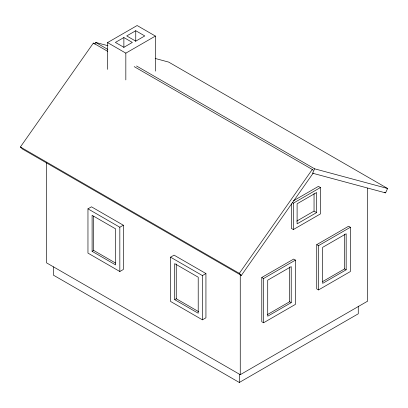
<?xml version="1.0" encoding="UTF-8"?>
<svg xmlns="http://www.w3.org/2000/svg" width="408" height="408" viewBox="0 0 408 408"><rect width="100%" height="100%" fill="white"/><g stroke="black" fill="none" stroke-linecap="round" stroke-linejoin="round"><path stroke-width="0.61" d="M94.952 44.079L95.717 42.432L107.982 45.737M387.6 188.486L314.634 168.82L312.594 173.216L385.555 192.882L387.6 188.486L168.683 62.098L155.193 58.461M313.232 173.053L241.358 275.41L22.445 149.022L20.4 146.982L93.366 43.064L107.702 51.342M241.358 275.41L239.317 273.375L312.283 169.458L134.171 66.626M107.559 69.36L107.559 42.595L137.129 25.525L155.402 36.072L155.402 71.125M123.874 37.536L115.403 42.427L123.874 47.318L132.34 42.427L123.874 37.536L123.874 47.45M135.752 30.727L126.725 35.935L135.752 41.147L144.779 35.935L135.752 30.727L135.752 41.392M107.559 42.595L125.832 53.147L155.402 36.072M87.96 208.85L91.474 206.82L123.344 225.216L123.344 269.479L119.83 271.509L87.96 253.108L87.96 208.85L119.83 227.246L123.344 225.216M92.106 251.333L115.617 264.904L115.617 228.878L92.106 215.307L92.106 251.333L93.667 250.43L115.541 263.058M170.549 257.173L174.063 255.143L205.933 273.544L205.933 317.801L202.419 319.831L170.549 301.435L170.549 257.173L202.419 275.573L205.933 273.544M293.51 200.761L318.424 186.38L320.428 187.537L320.428 213.914L293.352 229.551L291.343 228.388L291.343 203.898M292.347 202.592L293.352 203.174L320.428 187.537M296.718 221.116L314.048 211.109L316.613 212.588L316.613 192.515L297.111 203.776L297.111 223.844L316.613 212.588M174.701 299.656L198.212 313.232L198.212 277.2L174.701 263.629L174.701 299.656L176.261 298.753L198.676 311.697M316.73 244.642L348.6 226.241L350.38 227.271L350.38 271.534L318.515 289.935L316.73 288.905L316.73 244.642L318.515 245.672L350.38 227.271M261.788 277.481L293.658 259.08L295.443 260.11L295.443 304.373L263.573 322.774L261.788 321.744L261.788 277.481L263.573 278.511L295.443 260.11M322.743 281.515L344.612 268.887L346.173 269.79L346.173 233.764L322.662 247.34L322.662 283.366L346.173 269.79M267.255 314.67L289.675 301.731L291.23 302.629L291.23 266.603L267.719 280.179L267.719 316.205L291.23 302.629M46.522 162.562L46.522 262.839L240.256 374.687L367.664 301.13L367.664 188.159M53.397 266.893L53.397 275.145L239.307 382.475L358.265 313.798L358.265 306.184M384.453 192.244L385.555 192.882M95.717 42.432L107.85 49.434M136.522 65.989L314.634 168.82M20.4 146.982L239.317 273.375M312.283 169.458L313.099 170.269M93.366 43.064L94.182 43.88M344.612 234.126L344.612 268.887M318.515 245.672L318.515 289.935M314.048 193.545L314.048 211.109M293.352 203.174L293.352 229.551M289.675 266.965L289.675 301.731M263.573 278.511L263.573 322.774M240.256 274.411L240.256 374.687M239.307 374.228L239.307 382.475M202.419 275.573L202.419 319.831M176.261 263.991L176.261 298.753M125.832 53.147L125.832 79.912M119.83 227.246L119.83 271.509M93.667 216.301L93.667 250.43"/></g></svg>
